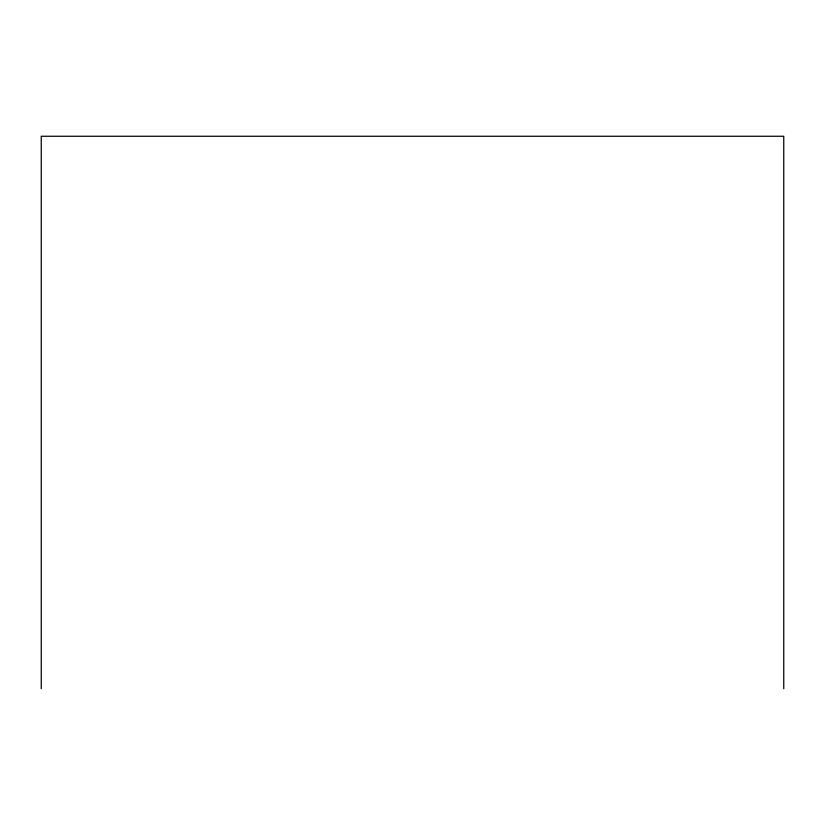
<?xml version="1.0" encoding="UTF-8"?>
<svg xmlns="http://www.w3.org/2000/svg" width="825" height="825" viewBox="0 0 825 825"><rect width="100%" height="100%" fill="white"/><g stroke="black" fill="none" stroke-linecap="round" stroke-linejoin="round"><path stroke-width="1.24" d="M783.75 688.741L783.75 136.259L41.25 136.259L41.25 688.741"/></g></svg>
